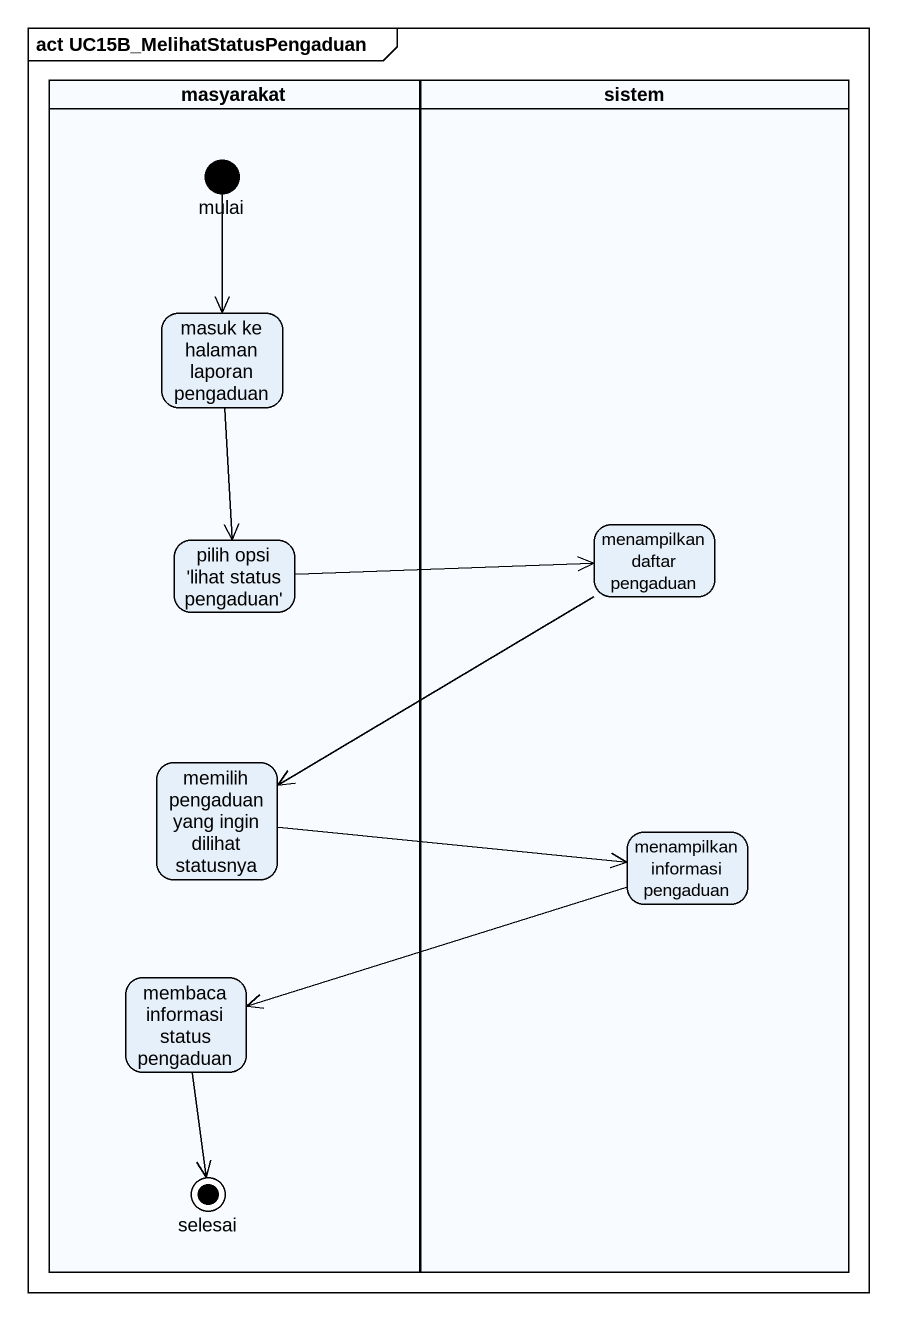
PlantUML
@startuml
mainframe act UC15B_MelihatStatusPengaduan
hide empty description
state masyarakat <<partition>> {
  state mulai <<start>>
  state "masuk ke halaman laporan pengaduan" as masuk_ke_halaman_laporan
  state "pilih opsi 'lihat status pengaduan'" as pilih_opsi_lihat_status
  state "memilih pengaduan yang ingin dilihat statusnya" as memilih_pengaduan_yang
  state "membaca informasi status pengaduan" as membaca_informasi_status
  state selesai <<end>>
}
state sistem <<partition>> {
  state "menampilkan daftar pengaduan" as menampilkan_daftar_pengaduan
  state "menampilkan informasi pengaduan" as menampilkan_informasi
}
mulai --> masuk_ke_halaman_laporan
masuk_ke_halaman_laporan --> pilih_opsi_lihat_status
pilih_opsi_lihat_status -right-> menampilkan_daftar_pengaduan
menampilkan_daftar_pengaduan -left-> memilih_pengaduan_yang
memilih_pengaduan_yang -right-> menampilkan_informasi
menampilkan_informasi -left-> membaca_informasi_status
membaca_informasi_status --> selesai
@enduml
